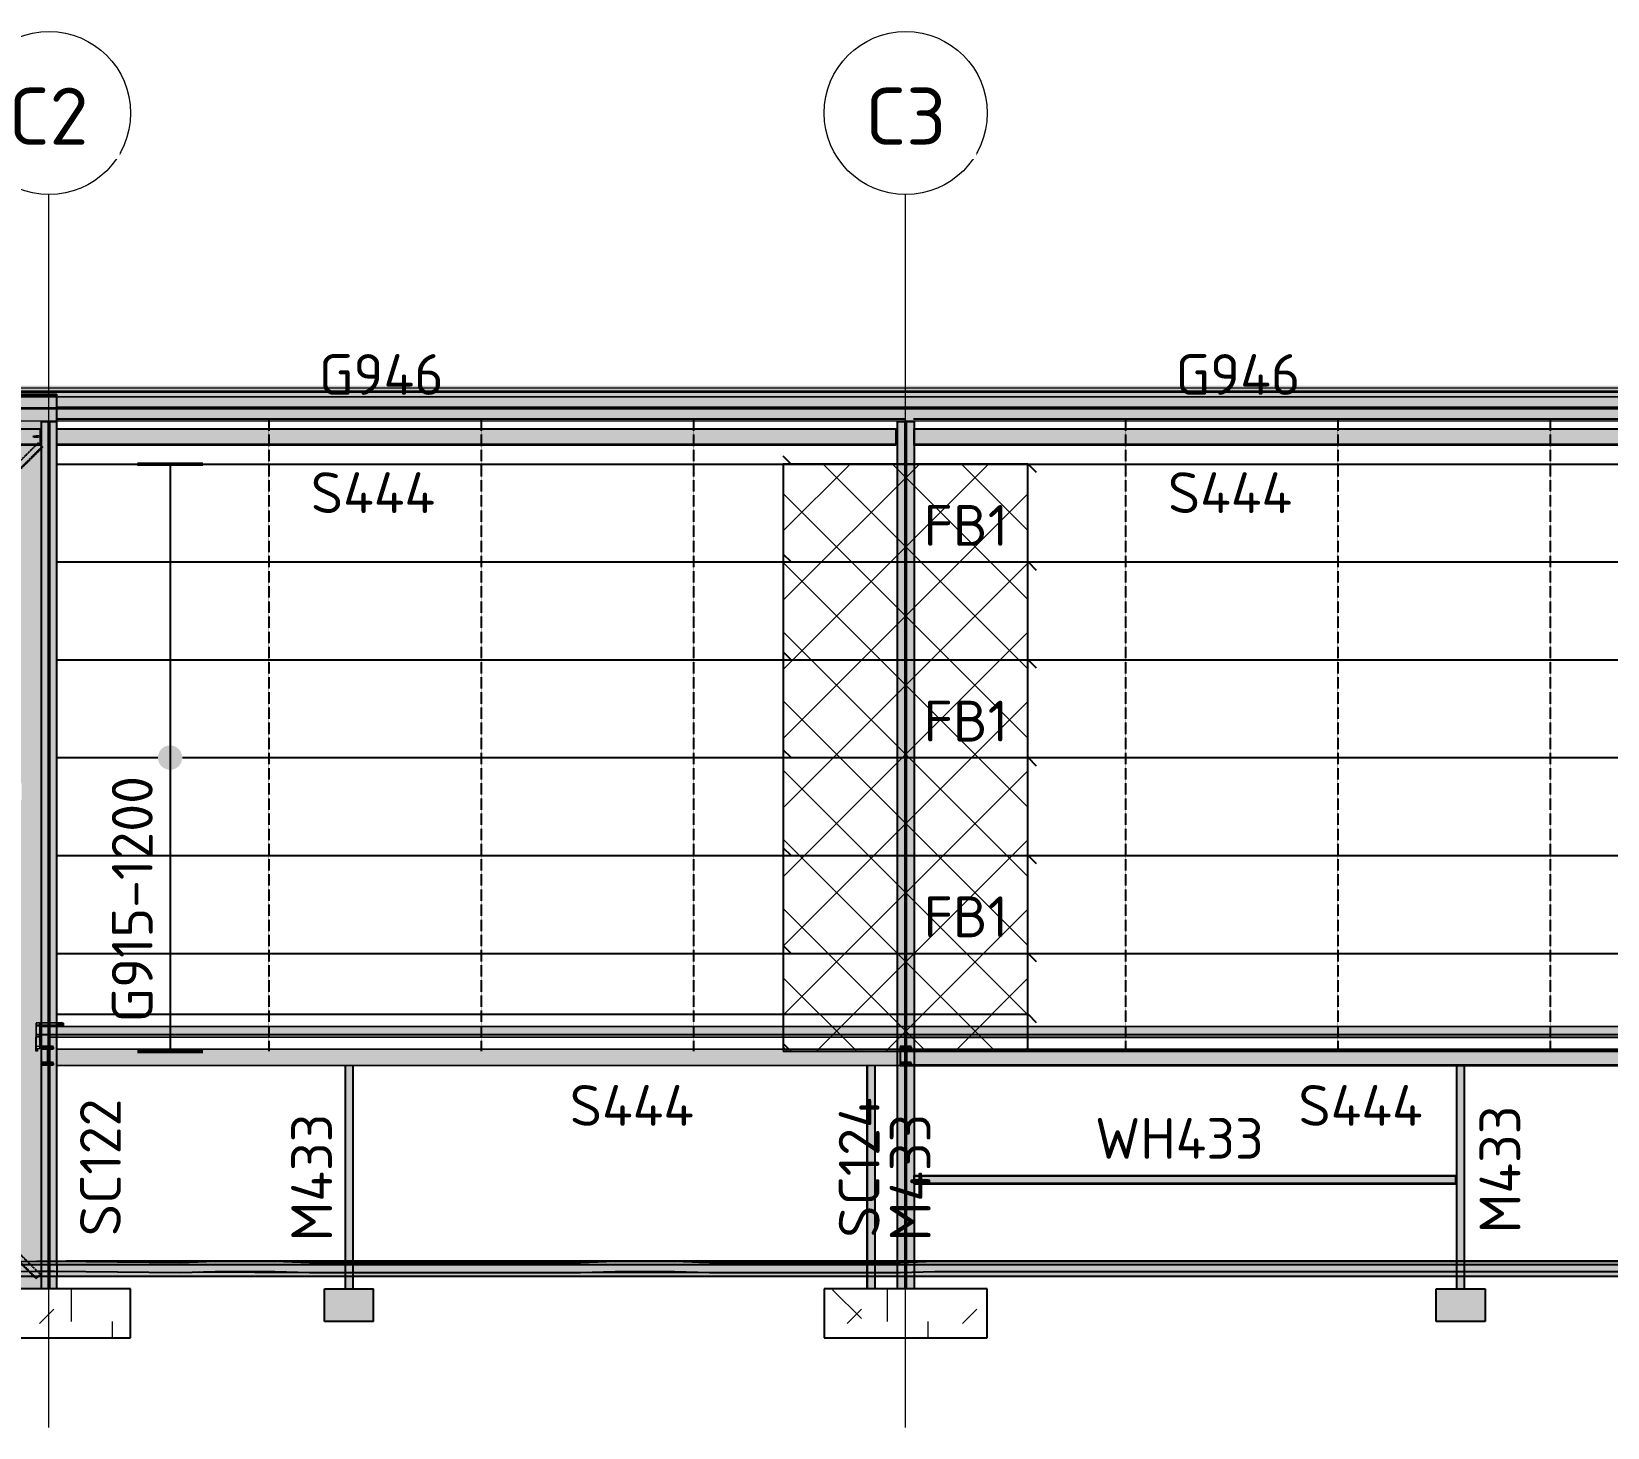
# Model space of a CAD drawing. Header units: millimetres. Extents: x 632 to 524205, y -3890 to 20851.
# Drawn here: x 286356 to 305673, y 3200 to 20320 of the extents above; entities that cross this region are included whole.
import ezdxf

# ---------------------------------------------------------------- set-up
doc = ezdxf.new("R2010")
doc.units = ezdxf.units.MM
for name, pattern in [('Dash', [7, 5, -2]), ('Hidden', [4, 3, -1]), ('Hidden Double', [7, 5, -2]), ('Hidden Half', [3, 2, -1])]:
    doc.linetypes.add(name, pattern=pattern)
for name, color, linetype, lineweight in [('A-010-M_LINE', 90, 'Continuous', 13), ('A-200-H_WALL', 111, 'Continuous', 13), ('A-200-M_WALL_EXT', 113, 'Continuous', 13), ('A-200-MH_WALL', 110, 'Hidden', 13), ('A-230-H-FLOOR', 190, 'Continuous', 13), ('A-230-M_FLOOR', 192, 'Continuous', 13), ('A-230-MH_FLOOR', 190, 'Hidden Double', 13), ('A-270-M_ROOF', 132, 'Continuous', 13), ('S-160-M_FOUND', 171, 'Continuous', 13), ('S-280-A_COLUMN', 171, 'Continuous', 18), ('S-280-A_STRUCT_FRAME', 2, 'Continuous', 18), ('S-280-M_COLUMN', 52, 'Continuous', 13), ('S-280-M_STRUCT_FRAME', 12, 'Continuous', 13), ('S-280-MH_COLUMN', 52, 'Hidden Half', 13), ('Z-000-T_TEXT', 131, 'Continuous', 25), ('Z-030-M_GRID', 191, 'Continuous', 13), ('Z-033_T_GRIDREF', 31, 'Continuous', 13), ('Z-060-M_DETAIL', 92, 'Continuous', 25), ('Z-230-A_LEVEL', 51, 'Continuous', 13)]:
    doc.layers.add(name, color=color, linetype=linetype, lineweight=lineweight)
doc.styles.add('ISOCPEUR_1', font='isocpeur.ttf', dxfattribs={"height": 700})
doc.styles.add('ISOCPEUR_2', font='isocpeur.ttf', dxfattribs={"height": 500})
pattern_1 = [(45, (326347.2, 0), (-1414.214, 0), [750, -3000]), (45, (327347.2, 1000), (-1414.214, 0), [750, -3000]), (45, (328347.2, -300), (-1414.214, 0), [250, -2000]), (90, (328347.16, 500), (-500, 500), [500, -2000]), (315, (328347.2, 1000), (0, 2828.43), [500, -3000]), (0, (327347.2, 1000), (2000, 2000), [300, -1000]), (0, (324847.2, 2000), (2000, 2000), [300, -2000])]

# ---------------------------------------------------------------- blocks, each defined once
blk = doc.blocks.new('Roof Gutters4 - Roof Gutters-3348027-S6_501-SECTION 3C')
at = {"layer": 'A-270-M_ROOF', "lineweight": 5, "transparency": 33554432}
h = blk.add_hatch(color=253, dxfattribs=at)
h.paths.add_polyline_path([(-1580984, 7838), (-1580963, 7838), (-1580965, 8160), (-1581274, 8163), (-1581301, 8155), (-1581290, 8155), (-1581273, 8160), (-1580968, 8157), (-1580966, 7840), (-1580984, 7840)])
h.paths.add_polyline_path([(-1654891, 8158), (-1654918, 8166), (-1654973, 8165), (-1654973, 8163), (-1654919, 8163), (-1654901, 8158)])
for points in [[(-1654973, 8136), (-1654919, 8137), (-1654919, 8163), (-1654973, 8163)], [(-1654901, 8132), (-1654901, 8158), (-1654919, 8163), (-1654919, 8137)], [(-1654891, 8132), (-1654891, 8158), (-1654901, 8158), (-1654901, 8132)]]:
    blk.add_hatch(color=253, dxfattribs=at).paths.add_polyline_path(points)
at = {"layer": 'A-270-M_ROOF', "color": 253, "lineweight": 5}
for p, q in [((-1655227, 8163), (-1655229, 7841)), ((-1655229, 7841), (-1655227, 8137)), ((-1654918, 8166), (-1655227, 8163)), ((-1655227, 8163), (-1655227, 8137)), ((-1655227, 8137), (-1655224, 8137)), ((-1655226, 7844), (-1655224, 8160)), ((-1655224, 8134), (-1655226, 7844)), ((-1655224, 8160), (-1654919, 8163)), ((-1655224, 8160), (-1655224, 8134)), ((-1655224, 8137), (-1655182, 8137)), ((-1655182, 8134), (-1655224, 8134)), ((-1655182, 8137), (-1654919, 8140)), ((-1654919, 8137), (-1655182, 8134)), ((-1654919, 8163), (-1654901, 8158)), ((-1654919, 8163), (-1654919, 8137)), ((-1654901, 8132), (-1654919, 8137)), ((-1654891, 8158), (-1654918, 8166)), ((-1654918, 8166), (-1654918, 8140)), ((-1654918, 8140), (-1654891, 8132)), ((-1654901, 8158), (-1654891, 8158)), ((-1654901, 8158), (-1654901, 8132)), ((-1654891, 8132), (-1654901, 8132)), ((-1654891, 8158), (-1654891, 8132)), ((-1655229, 7841), (-1655208, 7841)), ((-1655229, 7815), (-1655229, 7841)), ((-1655229, 7841), (-1655229, 7815)), ((-1655208, 7815), (-1655229, 7815)), ((-1655208, 7843), (-1655226, 7844)), ((-1655226, 7844), (-1655226, 7819)), ((-1655226, 7844), (-1655226, 7819)), ((-1655226, 7818), (-1655208, 7818)), ((-1655208, 7841), (-1655208, 7843)), ((-1655208, 7818), (-1655208, 7843)), ((-1655208, 7841), (-1655208, 7815)), ((-1655208, 7818), (-1655208, 7815))]:
    blk.add_line(p, q, dxfattribs=at)
blk = doc.blocks.new('25021-APA-ZZ-ZZ-M3-AR-000001_V3_rvt-3-S6_501-SECTION 3C')
at = {"layer": 'A-270-M_ROOF', "lineweight": 5, "transparency": 33554432}
for color, points in [(9, [(-1579223, 15952), (-1574249, 15952), (-1574249, 15983), (-1665568, 15977), (-1665568, 15952), (-1585080, 15952)]), (9, [(-1579223, 15911), (-1574249, 15911), (-1574249, 15952), (-1665568, 15952), (-1665568, 15911), (-1585080, 15911)]), (10, [(-1579223, 15911), (-1574253, 15911), (-1574253, 15942), (-1665568, 15937), (-1665568, 15911), (-1585080, 15911)]), (254, [(-1608506, 15540), (-1574253, 15540), (-1574253, 15911), (-1665568, 15911), (-1665568, 15871), (-1654973, 15871), (-1654973, 15540), (-1620219, 15540)]), (253, [(-1579223, 15697), (-1574253, 15697), (-1574253, 15892), (-1665568, 15892), (-1665568, 15871), (-1654973, 15871), (-1654973, 15697), (-1585080, 15697)]), (253, [(-1596793, 15701), (-1574253, 15701), (-1574253, 15842), (-1654973, 15842), (-1654973, 15701), (-1608506, 15701)]), (253, [(-1596793, 15692), (-1574253, 15692), (-1574253, 15837), (-1654973, 15837), (-1654973, 15692), (-1608506, 15692)]), (253, [(-1596793, 15687), (-1574253, 15687), (-1574253, 15701), (-1654973, 15701), (-1654973, 15687), (-1608506, 15687)])]:
    blk.add_hatch(color=color, dxfattribs=at).paths.add_polyline_path(points)
h = blk.add_hatch(color=253, dxfattribs=at)
h.paths.add_polyline_path([(-1612964, 8018), (-1602673, 8018), (-1602673, 8118), (-1612964, 8118)])
h.paths.add_polyline_path([(-1652430, 8018), (-1644673, 8018), (-1644673, 8118), (-1654973, 8118), (-1654973, 8018)])
h.paths.add_polyline_path([(-1580987, 8018), (-1580987, 8118), (-1581473, 8118), (-1581473, 8018)])
h.paths.add_polyline_path([(-1602464, 8018), (-1601109, 8018), (-1600617, 8118), (-1602464, 8118)])
h.paths.add_polyline_path([(-1644464, 8018), (-1634173, 8018), (-1634173, 8118), (-1644464, 8118)])
h.paths.add_polyline_path([(-1600411, 8018), (-1600411, 8068), (-1600657, 8018)])
h.paths.add_polyline_path([(-1633964, 8018), (-1623673, 8018), (-1623673, 8118), (-1633964, 8118)])
h.paths.add_polyline_path([(-1623464, 8018), (-1613173, 8018), (-1613173, 8118), (-1623464, 8118)])
at = {"layer": 'A-270-M_ROOF', "color": 253, "lineweight": 5}
for p, q in [((-1665568, 15952), (-1608506, 15952)), ((-1665568, 15911), (-1608506, 15911)), ((-1608506, 15911), (-1665568, 15911)), ((-1574577, 15892), (-1665568, 15892)), ((-1574577, 15892), (-1665568, 15892)), ((-1574577, 15842), (-1665568, 15842)), ((-1574577, 15842), (-1665568, 15842)), ((-1574577, 15837), (-1665568, 15837)), ((-1574577, 15837), (-1665568, 15837)), ((-1574577, 15704), (-1665568, 15704)), ((-1665568, 15701), (-1574577, 15701)), ((-1574577, 15697), (-1665568, 15697)), ((-1574577, 15697), (-1665568, 15697)), ((-1574577, 15692), (-1665568, 15692)), ((-1574577, 15692), (-1665568, 15692)), ((-1574577, 15691), (-1665568, 15691)), ((-1574577, 15687), (-1665568, 15687)), ((-1574583, 15540), (-1665568, 15540)), ((-1655182, 8160), (-1655224, 8160)), ((-1655224, 8160), (-1655224, 7875)), ((-1655224, 8134), (-1655224, 8160)), ((-1655182, 8134), (-1655224, 8134)), ((-1655224, 8134), (-1655224, 7849)), ((-1655224, 8125), (-1655182, 8125)), ((-1655182, 7875), (-1655182, 8160)), ((-1655182, 8160), (-1655182, 8134)), ((-1655182, 8134), (-1655182, 7849)), ((-1580987, 8118), (-1655181, 8118)), ((-1655181, 8118), (-1580987, 8118)), ((-1655181, 8018), (-1655181, 8118)), ((-1655181, 8118), (-1655181, 8018)), ((-1655224, 8025), (-1655182, 8025)), ((-1580987, 8018), (-1655182, 8018)), ((-1655182, 8018), (-1655182, 8016)), ((-1655182, 8018), (-1655181, 8018)), ((-1655182, 8016), (-1580987, 8016)), ((-1655181, 8016), (-1655182, 8016)), ((-1655181, 8018), (-1580987, 8018)), ((-1655181, 8016), (-1580987, 8016)), ((-1655224, 7875), (-1655182, 7875)), ((-1655224, 7875), (-1655224, 7849)), ((-1655224, 7849), (-1655182, 7849)), ((-1655182, 7849), (-1655182, 7875))]:
    blk.add_line(p, q, dxfattribs=at)
blk.add_blockref('Roof Gutters4 - Roof Gutters-3348027-S6_501-SECTION 3C', (0, 0), dxfattribs=at)
blk = doc.blocks.new('NRP_Framing-Steel-SHS - S444 - 200x200x6_0SHS-3935530-S6_501-SECTION 3C')
at = {"layer": 'S-280-M_STRUCT_FRAME', "linetype": 'Dash', "lineweight": 25}
for p, q in [((-1602686, 15442), (-1612963, 15442)), ((-1602686, 15254), (-1612963, 15254))]:
    blk.add_line(p, q, dxfattribs=at)
blk = doc.blocks.new('NRP_Framing-Steel-SHS - S444 - 200x200x6_0SHS-3935580-S6_501-SECTION 3C')
at = {"layer": 'S-280-M_STRUCT_FRAME', "linetype": 'Dash', "lineweight": 25}
for p, q in [((-1644686, 15442), (-1654973, 15442)), ((-1644686, 15254), (-1654973, 15254))]:
    blk.add_line(p, q, dxfattribs=at)
blk = doc.blocks.new('NRP_Framing-Steel-UB - R108 - 200UB25_4-4138963-S6_501-SECTION 3C')
at = {"layer": 'S-280-M_STRUCT_FRAME', "linetype": 'Dash', "lineweight": 25}
for points in [[(-1655151, 7668), (-1655018, 7668), (-1655018, 7676), (-1655082, 7676), (-1655082, 7864), (-1655018, 7864), (-1655018, 7872), (-1655151, 7872), (-1655151, 7864), (-1655087, 7864), (-1655087, 7676), (-1655151, 7676)], [(-1655151, 7840), (-1655087, 7840), (-1655087, 7864), (-1655151, 7864)], [(-1655018, 7840), (-1655018, 7864), (-1655082, 7864), (-1655082, 7840)], [(-1655151, 7644), (-1655018, 7644), (-1655018, 7668), (-1655151, 7668)]]:
    blk.add_hatch(color=256, dxfattribs=at).paths.add_polyline_path(points)
at = {"layer": 'S-280-M_STRUCT_FRAME', "lineweight": 25}
for p, q in [((-1655018, 7872), (-1655151, 7872)), ((-1655151, 7872), (-1655151, 7864)), ((-1655151, 7864), (-1655087, 7864)), ((-1655151, 7864), (-1655151, 7840)), ((-1655087, 7840), (-1655151, 7840)), ((-1655087, 7864), (-1655087, 7676)), ((-1655082, 7676), (-1655082, 7864)), ((-1655082, 7864), (-1655018, 7864)), ((-1655018, 7840), (-1655082, 7840)), ((-1655018, 7864), (-1655018, 7872)), ((-1655018, 7864), (-1655018, 7840)), ((-1655087, 7676), (-1655151, 7676)), ((-1655151, 7676), (-1655151, 7668)), ((-1655151, 7668), (-1655018, 7668)), ((-1655151, 7668), (-1655151, 7644)), ((-1655018, 7644), (-1655151, 7644)), ((-1655018, 7676), (-1655082, 7676)), ((-1655018, 7668), (-1655018, 7676)), ((-1655018, 7668), (-1655018, 7644))]:
    blk.add_line(p, q, dxfattribs=at)
blk = doc.blocks.new('NRP_Framing-Steel-Purlin C - P946 - EC250-24-4138969-S6_501-SECTION 3C')
at = {"layer": 'S-280-M_STRUCT_FRAME', "color": 1, "lineweight": 25}
blk.add_line((-1655071, 7990), (-1644581, 7989), dxfattribs=at)
blk.add_line((-1655071, 7990), (-1644581, 7989), dxfattribs=at)
blk = doc.blocks.new('NRP_Framing-Steel-Purlin C - P946 - EC250-24-4138995-S6_501-SECTION 3C')
at = {"layer": 'S-280-M_STRUCT_FRAME', "color": 1, "lineweight": 25}
blk.add_line((-1644555, 7989), (-1634081, 7988), dxfattribs=at)
blk.add_line((-1644555, 7989), (-1634081, 7988), dxfattribs=at)
blk = doc.blocks.new('NRP_Framing-Steel-Purlin C - P946 - EC250-24-4133309-S6_501-SECTION 3C')
at = {"layer": 'S-280-M_STRUCT_FRAME', "color": 1, "lineweight": 25}
blk.add_line((-1574352, 15706), (-1654960, 15711), dxfattribs=at)
blk.add_line((-1574352, 15706), (-1654960, 15711), dxfattribs=at)
blk = doc.blocks.new('NRP_Framing-Steel-SHS - WH433 - 100x100x5_0SHS-4136178-S6_501-SECTION 3C')
at = {"layer": 'S-280-M_STRUCT_FRAME', "linetype": 'Dash', "lineweight": 25}
for points in [[(-1643645, 6190), (-1637830, 6190), (-1637830, 6290), (-1644464, 6290), (-1644464, 6190)], [(-1644464, 6195), (-1644464, 6195), (-1644464, 6285), (-1644464, 6285)]]:
    blk.add_hatch(color=256, dxfattribs=at).paths.add_polyline_path(points)
at = {"layer": 'S-280-M_STRUCT_FRAME', "lineweight": 25}
for p, q in [((-1644464, 6190), (-1644464, 6290)), ((-1644464, 6290), (-1637830, 6290)), ((-1644464, 6190), (-1637830, 6190)), ((-1637830, 6290), (-1637830, 6190))]:
    blk.add_line(p, q, dxfattribs=at)
at = {"layer": 'S-280-M_STRUCT_FRAME', "linetype": 'Dash', "lineweight": 25}
for p, q in [((-1644464, 6285), (-1637830, 6285)), ((-1644464, 6195), (-1637830, 6195))]:
    blk.add_line(p, q, dxfattribs=at)
blk = doc.blocks.new('NRP_Foundation-Pad Footing Fibre _v2_ - PF6 -600 x 600 x 400d-3914141-S6_501-SECTION 3C')
at = {"layer": 'S-160-M_FOUND', "linetype": 'Hidden Half', "lineweight": 25}
blk.add_hatch(color=256, dxfattribs=at).paths.add_polyline_path([(-1651692, 4900), (-1651692, 4500), (-1651092, 4500), (-1651092, 4900)])
at = {"layer": 'S-160-M_FOUND', "lineweight": 25}
for p, q in [((-1651692, 4900), (-1651092, 4900)), ((-1651692, 4500), (-1651692, 4900)), ((-1651092, 4500), (-1651092, 4900)), ((-1651092, 4500), (-1651692, 4500))]:
    blk.add_line(p, q, dxfattribs=at)
blk = doc.blocks.new('NRP_Foundation-Pad Footing Fibre _v2_ - PF6 -600 x 600 x 400d-V49-S6_501-SECTION 3C')
at = {"layer": 'S-160-M_FOUND', "linetype": 'Hidden Half', "lineweight": 25}
blk.add_hatch(color=256, dxfattribs=at).paths.add_polyline_path([(-1637467, 4500), (-1637467, 4900), (-1638067, 4900), (-1638067, 4500), (-1637789, 4500)])
at = {"layer": 'S-160-M_FOUND', "lineweight": 25}
for p, q in [((-1638067, 4900), (-1637467, 4900)), ((-1638067, 4500), (-1638067, 4900)), ((-1637467, 4900), (-1637467, 4500)), ((-1637467, 4500), (-1638067, 4500))]:
    blk.add_line(p, q, dxfattribs=at)
blk = doc.blocks.new('NRP_Framing-Steel-Purlin Z - G915 - EZ250-19-4090920-S6_501-SECTION 3C')
at = {"layer": 'S-280-M_STRUCT_FRAME', "color": 92, "lineweight": 25}
for p, q in [((-1654973, 8268), (-1643068, 8268)), ((-1643068, 8268), (-1642968, 8168))]:
    blk.add_line(p, q, dxfattribs=at)
blk = doc.blocks.new('NRP_Framing-Steel-Purlin C - G946 - EC250-24-4090496-S6_501-SECTION 3C')
at = {"layer": 'S-280-M_STRUCT_FRAME', "color": 1, "lineweight": 25}
blk.add_line((-1654973, 15572), (-1644568, 15572), dxfattribs=at)
blk.add_line((-1654973, 15572), (-1644568, 15572), dxfattribs=at)
blk = doc.blocks.new('NRP_Framing-Steel-Purlin Z - G915 - EZ250-19-V50-S6_501-SECTION 3C')
at = {"layer": 'S-280-M_STRUCT_FRAME', "color": 92, "lineweight": 25}
for p, q in [((-1654973, 11415), (-1653734, 11415)), ((-1653434, 11415), (-1643068, 11415)), ((-1643068, 11415), (-1642968, 11315))]:
    blk.add_line(p, q, dxfattribs=at)
blk = doc.blocks.new('NRP_Framing-Steel-Purlin Z - G914 - EZ250-15-V51-S6_501-SECTION 3C')
at = {"layer": 'S-280-M_STRUCT_FRAME', "color": 150, "lineweight": 25}
for p, q in [((-1646073, 9115), (-1645973, 9015)), ((-1645973, 9015), (-1633068, 9015)), ((-1633068, 9015), (-1632968, 8915))]:
    blk.add_line(p, q, dxfattribs=at)
blk = doc.blocks.new('NRP_Framing-Steel-Purlin C - P946 - EC250-24-4139011-S6_501-SECTION 3C')
at = {"layer": 'S-280-M_STRUCT_FRAME', "color": 1, "lineweight": 25}
blk.add_line((-1655205, 8007), (-1655205, 7982), dxfattribs=at)
blk.add_line((-1655205, 8007), (-1655205, 7982), dxfattribs=at)
blk = doc.blocks.new('NRP_Column-Steel-UB - SC122 - 460UB74_6-V57-S6_501-SECTION 3C')
at = {"layer": 'S-280-MH_COLUMN', "lineweight": 25}
for p, q in [((-1655073, 4900), (-1655073, 15532)), ((-1655064, 15532), (-1655064, 4900))]:
    blk.add_line(p, q, dxfattribs=at)
blk = doc.blocks.new('NRP_Column-Steel-UB - SC124 - 530UB82_0-4109968-S6_501-SECTION 3C')
at = {"layer": 'S-280-M_COLUMN', "linetype": 'Hidden Half', "lineweight": 25}
for p, q in [((-1644573, 7872), (-1644573, 15532)), ((-1644563, 15532), (-1644563, 7872)), ((-1644573, 7676), (-1644573, 7830)), ((-1644563, 7830), (-1644563, 7676)), ((-1644573, 5240), (-1644573, 7635)), ((-1644563, 7635), (-1644563, 5240)), ((-1644573, 4900), (-1644573, 5050)), ((-1644563, 5050), (-1644563, 4900))]:
    blk.add_line(p, q, dxfattribs=at)
at = {"layer": 'S-280-MH_COLUMN', "lineweight": 25}
for p, q in [((-1644573, 7830), (-1644573, 7871)), ((-1644563, 7871), (-1644563, 7830)), ((-1644573, 7635), (-1644573, 7676)), ((-1644563, 7676), (-1644563, 7635)), ((-1644573, 5050), (-1644573, 5240)), ((-1644563, 5240), (-1644563, 5050))]:
    blk.add_line(p, q, dxfattribs=at)
blk = doc.blocks.new('NRP_Framing-Steel-SHS - S444 - 200x200x6_0SHS-3936197-S6_501-SECTION 3C')
at = {"layer": 'S-280-M_STRUCT_FRAME', "linetype": 'Dash', "lineweight": 25}
for p, q in [((-1655176, 15442), (-1665568, 15442)), ((-1655176, 15254), (-1665568, 15254))]:
    blk.add_line(p, q, dxfattribs=at)
blk = doc.blocks.new('NRP_Framing-Steel-EA - RB725 - 75x75x8EA-3936348-S6_501-SECTION 3C')
at = {"layer": 'S-280-M_STRUCT_FRAME', "linetype": 'Dash', "lineweight": 25}
for p, q in [((-1655266, 15360), (-1655224, 15357)), ((-1655265, 15352), (-1655224, 15349)), ((-1655188, 15360), (-1655224, 15357)), ((-1655224, 15357), (-1655224, 15349)), ((-1655224, 15349), (-1655189, 15352))]:
    blk.add_line(p, q, dxfattribs=at)
blk = doc.blocks.new('NRP_Framing-Steel-EA - WB725 - 75x75x8EA-3952099-S6_501-SECTION 3C')
at = {"layer": 'S-280-M_STRUCT_FRAME', "linetype": 'Dash', "lineweight": 25}
for p, q in [((-1665583, 15229), (-1665530, 15282)), ((-1665530, 15282), (-1655173, 5078)), ((-1655225, 5025), (-1665583, 15229)), ((-1655220, 5030), (-1665578, 15235)), ((-1655173, 5078), (-1655225, 5025))]:
    blk.add_line(p, q, dxfattribs=at)
blk = doc.blocks.new('NRP_Framing-Steel-EA - WB725 - 75x75x8EA-3952101-S6_501-SECTION 3C')
at = {"layer": 'S-280-M_STRUCT_FRAME', "linetype": 'Dash', "lineweight": 25}
for p, q in [((-1655201, 15274), (-1665534, 5009)), ((-1655201, 15274), (-1655154, 15227)), ((-1665487, 4962), (-1655154, 15227)), ((-1655154, 15227), (-1665487, 4962)), ((-1655148, 15221), (-1665481, 4956)), ((-1655154, 15227), (-1655148, 15221)), ((-1665487, 4962), (-1665534, 5009)), ((-1665481, 4956), (-1665487, 4962))]:
    blk.add_line(p, q, dxfattribs=at)
blk = doc.blocks.new('NRP_Column-Steel-SHS - M433 - 100x100x5_0SHS-4136138-S6_501-SECTION 3C')
at = {"layer": 'S-280-MH_COLUMN', "lineweight": 25}
for p, q in [((-1637812, 5240), (-1637812, 7641)), ((-1637722, 7641), (-1637722, 5240)), ((-1637812, 5115), (-1637812, 5240)), ((-1637722, 5240), (-1637722, 5115)), ((-1637812, 4900), (-1637812, 5115)), ((-1637722, 5115), (-1637722, 4900))]:
    blk.add_line(p, q, dxfattribs=at)
blk = doc.blocks.new('NRP_Column-Steel-SHS - M433 - 100x100x5_0SHS-4234781-S6_501-SECTION 3C')
at = {"layer": 'S-280-MH_COLUMN', "lineweight": 25}
for p, q in [((-1645038, 5240), (-1645038, 7641)), ((-1644948, 7641), (-1644948, 5240)), ((-1645038, 5099), (-1645038, 5240)), ((-1644948, 5240), (-1644948, 5099)), ((-1645038, 4900), (-1645038, 5099)), ((-1644948, 5099), (-1644948, 4900))]:
    blk.add_line(p, q, dxfattribs=at)
blk = doc.blocks.new('NRP_Column-Steel-SHS - M433 - 100x100x5_0SHS-4136124-S6_501-SECTION 3C')
at = {"layer": 'S-280-MH_COLUMN', "lineweight": 25}
for p, q in [((-1651435, 5240), (-1651435, 7642)), ((-1651345, 7642), (-1651345, 5240)), ((-1651435, 5099), (-1651435, 5240)), ((-1651345, 5240), (-1651345, 5099)), ((-1651435, 4900), (-1651435, 5099)), ((-1651345, 5099), (-1651345, 4900))]:
    blk.add_line(p, q, dxfattribs=at)
blk = doc.blocks.new('NRP_Framing-Steel-Purlin Z - G914 - EZ250-15-4091270-S6_501-SECTION 3C')
at = {"layer": 'S-280-M_STRUCT_FRAME', "color": 150, "lineweight": 25}
for p, q in [((-1646073, 7915), (-1645999, 7841)), ((-1644637, 7815), (-1644571, 7815)), ((-1644565, 7815), (-1644555, 7815)), ((-1634081, 7815), (-1634071, 7815)), ((-1634065, 7815), (-1634055, 7815))]:
    blk.add_line(p, q, dxfattribs=at)
at = {"layer": 'S-280-M_STRUCT_FRAME', "color": 150, "linetype": 'Dash', "lineweight": 25}
for p, q in [((-1645999, 7841), (-1645973, 7815)), ((-1645973, 7815), (-1644637, 7815)), ((-1644571, 7815), (-1644565, 7815)), ((-1644555, 7815), (-1634081, 7815)), ((-1634071, 7815), (-1634065, 7815)), ((-1634055, 7815), (-1633068, 7815)), ((-1633068, 7815), (-1632968, 7715))]:
    blk.add_line(p, q, dxfattribs=at)
blk = doc.blocks.new('NRP_Framing-Steel-SHS - S444 - 200x200x6_0SHS-4135989-S6_501-SECTION 3C')
at = {"layer": 'S-280-M_STRUCT_FRAME', "linetype": 'Dash', "lineweight": 25}
for points in [[(-1634081, 7641), (-1634081, 7644), (-1634135, 7644), (-1634135, 7676), (-1634081, 7676), (-1634081, 7840), (-1644555, 7840), (-1644555, 7676), (-1644502, 7676), (-1644502, 7644), (-1644555, 7644), (-1644555, 7641), (-1637789, 7641)], [(-1644555, 7830), (-1644555, 7676), (-1644555, 7676)]]:
    blk.add_hatch(color=256, dxfattribs=at).paths.add_polyline_path(points)
at = {"layer": 'S-280-M_STRUCT_FRAME', "lineweight": 25}
for p, q in [((-1644555, 7676), (-1644555, 7841)), ((-1644502, 7841), (-1634135, 7841)), ((-1634081, 7841), (-1634081, 7676)), ((-1644555, 7641), (-1644555, 7644)), ((-1644555, 7641), (-1634081, 7641)), ((-1634081, 7644), (-1634081, 7641))]:
    blk.add_line(p, q, dxfattribs=at)
at = {"layer": 'S-280-M_STRUCT_FRAME', "linetype": 'Dash', "lineweight": 25}
for p, q in [((-1644555, 7841), (-1644502, 7841)), ((-1644555, 7835), (-1634081, 7835)), ((-1634135, 7841), (-1634081, 7841)), ((-1644555, 7645), (-1644555, 7676)), ((-1644555, 7647), (-1644502, 7647)), ((-1644502, 7647), (-1634135, 7647)), ((-1634135, 7647), (-1634081, 7647)), ((-1634081, 7676), (-1634081, 7645))]:
    blk.add_line(p, q, dxfattribs=at)
blk = doc.blocks.new('NRP_Framing-Steel-SHS - S444 - 200x200x6_0SHS-4135993-S6_501-SECTION 3C')
at = {"layer": 'S-280-M_STRUCT_FRAME', "linetype": 'Dash', "lineweight": 25}
blk.add_hatch(color=256, dxfattribs=at).paths.add_polyline_path([(-1644637, 7641), (-1644637, 7841), (-1654973, 7843), (-1654973, 7643), (-1649502, 7642)])
at = {"layer": 'S-280-M_STRUCT_FRAME', "lineweight": 25}
for p, q in [((-1654973, 7843), (-1654973, 7837)), ((-1654973, 7643), (-1654973, 7843)), ((-1654973, 7843), (-1654973, 7843)), ((-1654973, 7843), (-1644637, 7841)), ((-1654973, 7649), (-1654973, 7837)), ((-1654973, 7837), (-1654973, 7837)), ((-1644637, 7841), (-1644637, 7641)), ((-1654973, 7649), (-1654973, 7643)), ((-1654973, 7649), (-1654973, 7649)), ((-1654973, 7643), (-1654973, 7643)), ((-1654973, 7643), (-1644637, 7641))]:
    blk.add_line(p, q, dxfattribs=at)
at = {"layer": 'S-280-M_STRUCT_FRAME', "linetype": 'Dash', "lineweight": 25}
for p, q in [((-1654973, 7843), (-1654973, 7843)), ((-1654973, 7843), (-1654973, 7843)), ((-1654973, 7837), (-1654973, 7837)), ((-1654973, 7649), (-1654973, 7649)), ((-1654973, 7643), (-1654973, 7643)), ((-1654973, 7643), (-1654973, 7643))]:
    blk.add_line(p, q, dxfattribs=at)
blk = doc.blocks.new('NRP_Bridging Plan _v2_ - 3 Rows-4093461-S6_501-SECTION 3C')
at = {"layer": 'Z-060-M_DETAIL', "linetype": 'Hidden'}
for p, q in [((-1652372, 15572), (-1652372, 7815)), ((-1649771, 15572), (-1649771, 7815)), ((-1647169, 15572), (-1647169, 7815))]:
    blk.add_line(p, q, dxfattribs=at)
blk = doc.blocks.new('NRP_Extent _v2_ - 1-200-4094337-S6_501-SECTION 3C')
at = {"layer": 'Z-060-M_DETAIL'}
blk.add_hatch(color=256, dxfattribs=at).paths.add_polyline_path([(-1653584, 11265), (-1653546, 11271), (-1653509, 11285), (-1653478, 11309), (-1653455, 11340), (-1653440, 11377), (-1653434, 11415), (-1653440, 11454), (-1653455, 11490), (-1653478, 11521), (-1653509, 11545), (-1653546, 11560), (-1653584, 11565), (-1653623, 11560), (-1653659, 11545), (-1653691, 11521), (-1653714, 11490), (-1653729, 11454), (-1653734, 11415), (-1653729, 11377), (-1653714, 11340), (-1653691, 11309), (-1653659, 11285), (-1653623, 11271)])
at = {"layer": 'Z-060-M_DETAIL', "lineweight": 50}
for p, q in [((-1653984, 15014), (-1653184, 15014)), ((-1653984, 7811), (-1653184, 7811))]:
    blk.add_line(p, q, dxfattribs=at)
at = {"layer": 'Z-060-M_DETAIL'}
blk.add_line((-1653584, 15014), (-1653584, 7811), dxfattribs=at)
blk = doc.blocks.new('Grid - NRP_Grid-Head-320187-S6_501-SECTION 3C')
at = {"layer": 'Z-033_T_GRIDREF'}
blk.add_circle((-1644568, 19320), 1000, dxfattribs=at)
blk = doc.blocks.new('NRP_Fly Brace BN - FB1-4028766-S6_501-SECTION 3C')
at = {"layer": 'Z-000-T_TEXT'}
blk.add_line((-1644568, 9015), (-1643568, 9015), dxfattribs=at)
at = {"layer": 'Z-000-T_TEXT', "lineweight": 13, "insert": (-1644347, 9713), "char_height": 500, "width": 1218.57, "attachment_point": 1, "style": 'ISOCPEUR_2'}
blk.add_mtext('FB1', dxfattribs=at)

msp = doc.modelspace()

# ---------------------------------------------------------------- hatches: boundary and pattern name
at = {"layer": 'A-200-H_WALL', "lineweight": 5}
h = msp.add_hatch(color=256, dxfattribs=at)
h.paths.add_polyline_path([(282518, 4900), (286665, 4900), (286665, 5116), (286640, 5116), (286280, 5113), (282747, 5050), (280570, 5115), (280570, 5050), (280139, 5050), (280139, 4900), (282506, 4900)])
h.paths.add_polyline_path([(279209, 4900), (279209, 5050), (276070, 5050), (276070, 4900)])
h.paths.add_polyline_path([(282748, 5170), (286665, 5240), (286665, 15856), (276070, 15856), (276070, 10955), (285353, 11088), (285353, 11099), (285442, 11100), (285461, 11089), (286234, 11100), (286237, 10900), (285395, 10888), (285396, 10865), (285442, 10865), (285478, 10844), (285478, 10829), (285387, 10830), (285353, 10850), (285353, 10887), (276070, 10755), (276070, 5200), (279209, 5200), (279209, 7262), (280139, 7262), (280139, 5200), (280570, 5200), (280570, 5235), (282747, 5170)])
h.paths.add_polyline_path([(286488, 7644), (286488, 7676), (286551, 7676), (286551, 7840), (286488, 7840), (286488, 7872), (286621, 7872), (286621, 7840), (286557, 7840), (286557, 7676), (286621, 7676), (286621, 7644)])
at = {"layer": 'A-200-M_WALL_EXT', "lineweight": 5}
msp.add_hatch(color=256, dxfattribs=at).paths.add_polyline_path([(276070, 15856), (286665, 15856), (286665, 15871), (276070, 15871)])
at = {"layer": 'A-230-H-FLOOR'}
h = msp.add_hatch(dxfattribs=at)
h.set_pattern_fill('FP_17', color=256, style=0, pattern_type=2)
h.set_pattern_definition([(50, (326347.16, 0), (728.7365, -63.756), [76.2, -838.2]), (355, (326347.16, 0), (-140.972, 764.228), [60.96, -670.56]), (100.451, (326407.9, -5.3), (587.77, 700.467), [64.76, -712.36]), (46.184, (326347.2, 203.2), (1084.316, -168.171), [114.3, -1257.3]), (96.636, (326437.5, 189.2), (949.61, 989.71), [97.14, -1068.54]), (351.184, (326347.2, 203.2), (949.62, 989.7), [91.44, -1005.84]), (21, (326448.76, 152.4), (606.458, -409.0606), [76.2, -838.2]), (326, (326448.76, 152.4), (247.208, 736.753), [60.96, -670.56]), (71.451, (326499.3, 118.3), (853.668, 327.685), [64.76, -712.36]), (37.5, (326347.16, 0), (12.3547, 338.2201), [6.706, -655.726, 6.706, -674.014, -673.1]), (37.5, (326347.16, 0), (12.3547, 338.2201), [-1343.152, 6.706, -666.394]), (7.5, (326347.16, 0), (267.279, 400.722), [6.706, -381.406, 6.706, -640.486, -256.54]), (7.5, (326347.16, 0), (267.279, 400.722), [-1035.304, 6.706, -249.834]), (327.5, (326120.6, 0), (542.3633, -22.9153), [6.706, -247.294, 6.706, -785.774, -1051.56]), (327.5, (326120.6, 0), (542.3633, -22.9153), [-1046.48, 6.706, -1044.854]), (317.5, (326019, 0), (592.517, 101.707), [6.706, -323.494, 6.706, -519.582, -746.76]), (317.5, (326019, 0), (592.517, 101.707), [-856.488, 6.706, -740.054])])
h.paths.add_polyline_path([(368272, 5038), (368272, 5158), (366386, 5224), (360607, 5224), (359260, 5219), (358835, 5235), (358106, 5235), (357681, 5219), (356125, 5219), (355705, 5236), (354986, 5236), (354566, 5219), (352977, 5219), (352558, 5236), (351839, 5236), (351419, 5219), (349686, 5219), (349268, 5235), (297429, 5235), (297004, 5219), (294665, 5219), (294239, 5235), (293510, 5235), (293085, 5219), (289762, 5219), (289337, 5235), (288608, 5235), (288183, 5219), (286640, 5236), (286280, 5233), (282748, 5170), (280676, 5232), (280673, 5172), (280593, 5172), (280593, 5234), (280570, 5235), (280570, 5115), (282748, 5050), (286419, 5116), (286712, 5115), (288183, 5099), (288608, 5115), (289337, 5115), (289762, 5099), (293085, 5099), (293510, 5115), (294239, 5115), (294665, 5099), (297004, 5099), (297429, 5115), (349268, 5115), (349693, 5099), (351419, 5099), (351839, 5116), (352558, 5116), (352977, 5099), (354566, 5099), (354986, 5116), (355705, 5116), (356125, 5099), (357681, 5099), (358106, 5115), (358835, 5115), (359260, 5099), (360989, 5105), (366386, 5104)])
at = {"layer": 'A-230-H-FLOOR', "lineweight": 5}
for points in [[(286665, 5240), (286419, 5236), (286640, 5236)], [(288183, 5219), (286665, 5240), (286640, 5236), (286712, 5235)], [(288183, 5219), (288608, 5235), (286665, 5240), (286932, 5236)], [(293085, 5219), (293510, 5235), (288608, 5237), (289337, 5235), (289456, 5231), (292137, 5222)], [(292137, 5219), (293085, 5219), (289456, 5231), (289762, 5219)], [(349268, 5235), (354986, 5240), (292137, 5238), (297993, 5235), (347774, 5235)], [(297004, 5219), (297429, 5235), (294239, 5235), (294535, 5224), (297003, 5219)], [(297004, 5219), (294535, 5224), (294665, 5219), (295065, 5219)], [(289762, 5099), (289337, 5115), (288608, 5115), (288418, 5108), (289337, 5102)], [(294664, 5099), (294665, 5099), (294239, 5115), (293510, 5115), (293185, 5103), (294239, 5100)]]:
    msp.add_hatch(color=256, dxfattribs=at).paths.add_polyline_path(points)
at = {"layer": 'A-230-M_FLOOR', "lineweight": 5}
msp.add_hatch(color=256, dxfattribs=at).paths.add_polyline_path([(286665, 5050), (360070, 5050), (360070, 5102), (359253, 5099), (358969, 5110), (357681, 5099), (356125, 5099), (355987, 5104), (354566, 5099), (352977, 5099), (352887, 5103), (350702, 5099), (349693, 5099), (349268, 5115), (297429, 5115), (297004, 5099), (294239, 5100), (293185, 5103), (293085, 5099), (289762, 5099), (288418, 5108), (288183, 5099), (286665, 5115), (286665, 5099)])
at = {"layer": 'S-160-M_FOUND'}
h = msp.add_hatch(dxfattribs=at)
h.set_pattern_fill('FP_8', color=256, style=0, pattern_type=2)
h.set_pattern_definition(pattern_1)
h.paths.add_polyline_path([(286280, 4300), (287570, 4300), (287570, 4900), (285570, 4900), (285570, 4300)])
h = msp.add_hatch(dxfattribs=at)
h.set_pattern_fill('FP_8', color=256, style=0, pattern_type=2)
h.set_pattern_definition(pattern_1)
h.paths.add_polyline_path([(296070, 4300), (298070, 4300), (298070, 4900), (296070, 4900)])
at = {"layer": 'S-280-M_COLUMN', "lineweight": 5}
h = msp.add_hatch(color=256, dxfattribs=at)
h.paths.add_polyline_path([(297175, 4900), (297175, 5050), (296966, 5050), (296966, 4900)])
h.paths.add_polyline_path([(297175, 5240), (297175, 7641), (297137, 7641), (297137, 7635), (297004, 7635), (297004, 7676), (297068, 7676), (297068, 7830), (297004, 7830), (297004, 7872), (297137, 7872), (297137, 7841), (297175, 7841), (297175, 15532), (296966, 15532), (296966, 7841), (297002, 7841), (297002, 7641), (296966, 7641), (296966, 5240), (297004, 5240)])
h.paths.add_polyline_path([(297073, 7676), (297084, 7676), (297084, 7830), (297073, 7830)])
h = msp.add_hatch(color=256, dxfattribs=at)
h.paths.add_polyline_path([(290211, 4900), (290211, 5050), (290199, 5050), (290200, 4900), (290205, 4900)])
h.paths.add_polyline_path([(290211, 5240), (290211, 7642), (290199, 7641), (290200, 5240), (290211, 5240)])
h = msp.add_hatch(color=256, dxfattribs=at)
h.paths.add_polyline_path([(290211, 4900), (290286, 4900), (290286, 5099), (290211, 5099)])
h.paths.add_polyline_path([(290211, 5240), (290286, 5240), (290286, 7642), (290211, 7641), (290211, 6899)])
h = msp.add_hatch(color=256, dxfattribs=at)
h.paths.add_polyline_path([(290297, 4900), (290299, 4900), (290297, 5050), (290286, 5050), (290286, 4900), (290293, 4900)])
h.paths.add_polyline_path([(290286, 5240), (290299, 5240), (290297, 7642), (290286, 7641), (290286, 5382)])
h = msp.add_hatch(color=256, dxfattribs=at)
h.paths.add_polyline_path([(296597, 4900), (296608, 4900), (296608, 5050), (296595, 5050), (296595, 4900)])
h.paths.add_polyline_path([(296595, 5240), (296608, 5240), (296608, 7641), (296595, 7641), (296595, 6899)])
h = msp.add_hatch(color=256, dxfattribs=at)
h.paths.add_polyline_path([(296683, 4900), (296683, 5099), (296608, 5099), (296608, 4900)])
h.paths.add_polyline_path([(296608, 5240), (296683, 5240), (296683, 7641), (296608, 7641), (296608, 6899)])
h = msp.add_hatch(color=256, dxfattribs=at)
h.paths.add_polyline_path([(296694, 4900), (296695, 4900), (296694, 5050), (296683, 5050), (296683, 4900), (296689, 4900)])
h.paths.add_polyline_path([(296688, 5240), (296695, 5240), (296694, 7641), (296683, 7641), (296683, 5240)])
h = msp.add_hatch(color=256, dxfattribs=at)
h.paths.add_polyline_path([(303828, 4900), (303835, 4900), (303834, 5050), (303822, 5050), (303824, 4900)])
h.paths.add_polyline_path([(303835, 5240), (303835, 7641), (303822, 7641), (303824, 5240), (303834, 5240)])
h = msp.add_hatch(color=256, dxfattribs=at)
h.paths.add_polyline_path([(303910, 4900), (303910, 5115), (303835, 5115), (303835, 4900), (303850, 4900)])
h.paths.add_polyline_path([(303910, 5240), (303910, 7641), (303835, 7641), (303835, 5240), (303850, 5240)])
h = msp.add_hatch(color=256, dxfattribs=at)
h.paths.add_polyline_path([(303910, 4900), (303922, 4900), (303920, 5050), (303910, 5050)])
h.paths.add_polyline_path([(303910, 5240), (303922, 5240), (303920, 7641), (303910, 7641)])
at = {"layer": 'S-280-M_STRUCT_FRAME', "lineweight": 5}
for points in [[(286665, 15248), (296952, 15248), (296952, 15448), (286665, 15448)], [(286665, 15254), (286665, 15254), (286665, 15442), (286665, 15442)], [(297175, 15248), (307452, 15248), (307452, 15448), (297175, 15448)], [(297175, 15254), (297175, 15254), (297175, 15442), (297175, 15442)], [(297137, 7668), (297137, 7676), (297073, 7676), (297073, 7864), (297137, 7864), (297137, 7872), (297004, 7872), (297004, 7864), (297068, 7864), (297068, 7676), (297004, 7676), (297004, 7668)], [(297004, 7830), (297068, 7830), (297068, 7864), (297004, 7864)], [(297084, 7830), (297084, 7840), (297137, 7840), (297137, 7864), (297073, 7864), (297073, 7830)], [(297137, 7635), (297137, 7641), (297084, 7641), (297084, 7644), (297137, 7644), (297137, 7668), (297004, 7668), (297004, 7635), (297084, 7635)]]:
    msp.add_hatch(color=256, dxfattribs=at).paths.add_polyline_path(points)
at = {"layer": 'Z-060-M_DETAIL', "lineweight": 18}
h = msp.add_hatch(dxfattribs=at)
h.set_pattern_fill('FP_18', color=8, style=0, pattern_type=2)
h.set_pattern_definition([(45, (326347.16, 0), (-424.264, 424.264), []), (135, (326347.16, 0), (-424.264, -424.264), [])])
h.paths.add_polyline_path([(298570, 7815), (298570, 15015), (295570, 15015), (295570, 7815), (297993, 7815)])

# ---------------------------------------------------------------- linework, layer by layer
at = {"layer": 'A-010-M_LINE', "lineweight": 25}
for p, q in [((298570, 15015), (295570, 15015)), ((295570, 15015), (295570, 7815)), ((298570, 7815), (298570, 15015)), ((295570, 7815), (298570, 7815))]:
    msp.add_line(p, q, dxfattribs=at)
at = {"layer": 'A-200-M_WALL_EXT', "lineweight": 25}
for p, q in [((276070, 15871), (286665, 15871)), ((286665, 15856), (276070, 15856)), ((286665, 5240), (286665, 15871)), ((286665, 4900), (286665, 5050))]:
    msp.add_line(p, q, dxfattribs=at)
at = {"layer": 'A-200-MH_WALL', "lineweight": 25}
msp.add_line((286665, 5200), (286665, 5240), dxfattribs=at)
at = {"layer": 'A-230-M_FLOOR', "lineweight": 25}
for p, q in [((286419, 5236), (282748, 5170)), ((286665, 5240), (286419, 5236)), ((286640, 5236), (286419, 5236)), ((286665, 5240), (286640, 5236)), ((288183, 5219), (286640, 5236)), ((286665, 5240), (294239, 5235)), ((286665, 5240), (293510, 5235)), ((286665, 5240), (297429, 5235)), ((288183, 5219), (286665, 5240)), ((286665, 5240), (288608, 5235)), ((286665, 5240), (289337, 5235)), ((350702, 5240), (286783, 5240)), ((288608, 5235), (288183, 5219)), ((289337, 5235), (288608, 5235)), ((289762, 5219), (289337, 5235)), ((293085, 5219), (289456, 5231)), ((293085, 5219), (289762, 5219)), ((293510, 5235), (293085, 5219)), ((294239, 5235), (293510, 5235)), ((294665, 5219), (294239, 5235)), ((297004, 5219), (294535, 5224)), ((297004, 5219), (294665, 5219)), ((297429, 5235), (297004, 5219)), ((349268, 5235), (297429, 5235)), ((282748, 5050), (286419, 5116)), ((286419, 5116), (286640, 5116)), ((286640, 5116), (288183, 5099)), ((286665, 5116), (286665, 5050)), ((350702, 5050), (286665, 5050)), ((288183, 5099), (288608, 5115)), ((288418, 5108), (289762, 5099)), ((288608, 5115), (289337, 5115)), ((289337, 5115), (289762, 5099)), ((289762, 5099), (293085, 5099)), ((293085, 5099), (293510, 5115)), ((293185, 5103), (294665, 5099)), ((293510, 5115), (294239, 5115)), ((294239, 5115), (294665, 5099)), ((294665, 5099), (297004, 5099)), ((297004, 5099), (297429, 5115)), ((297429, 5115), (349268, 5115))]:
    msp.add_line(p, q, dxfattribs=at)
at = {"layer": 'A-230-MH_FLOOR', "lineweight": 25}
for p, q in [((286665, 5050), (282751, 5050)), ((284430, 5200), (286665, 5200)), ((286665, 5200), (360070, 5200)), ((286665, 5200), (286665, 5116))]:
    msp.add_line(p, q, dxfattribs=at)
at = {"layer": 'S-160-M_FOUND', "lineweight": 25}
for p, q in [((287570, 4900), (285570, 4900)), ((287570, 4300), (287570, 4900)), ((298070, 4900), (296070, 4900)), ((296070, 4900), (296070, 4300)), ((298070, 4300), (298070, 4900)), ((285570, 4300), (287570, 4300)), ((296070, 4300), (298070, 4300))]:
    msp.add_line(p, q, dxfattribs=at)
at = {"layer": 'S-280-M_COLUMN', "lineweight": 25}
for p, q in [((296966, 15532), (296966, 7841)), ((297175, 15532), (296966, 15532)), ((297175, 15532), (297175, 7841)), ((290199, 7642), (290199, 5240)), ((290299, 5240), (290299, 7642)), ((296595, 7641), (296595, 5240)), ((296695, 5240), (296695, 7641)), ((296966, 7641), (296966, 5240)), ((297175, 7641), (297175, 5240)), ((303822, 7641), (303822, 5240)), ((303922, 5240), (303922, 7641)), ((290199, 5099), (290199, 4900)), ((290299, 4900), (290299, 5099)), ((296595, 5099), (296595, 4900)), ((296695, 4900), (296695, 5099)), ((296966, 5050), (296966, 4900)), ((297175, 5050), (297175, 4900)), ((303822, 5115), (303822, 4900)), ((303922, 4900), (303922, 5115))]:
    msp.add_line(p, q, dxfattribs=at)
at = {"layer": 'S-280-M_STRUCT_FRAME', "linetype": 'Dash', "lineweight": 25}
for p, q in [((276071, 15448), (286463, 15448)), ((286463, 15448), (286463, 15248)), ((286463, 15248), (276071, 15248)), ((297137, 7830), (297084, 7830)), ((297137, 7840), (297137, 7830)), ((297137, 7644), (297137, 7641))]:
    msp.add_line(p, q, dxfattribs=at)
at = {"layer": 'S-280-M_STRUCT_FRAME', "lineweight": 25}
for p, q in [((286665, 15448), (296952, 15448)), ((296952, 15448), (296952, 15248)), ((297175, 15248), (297175, 15448)), ((297175, 15448), (307452, 15448)), ((296952, 15248), (286665, 15248)), ((307452, 15248), (297175, 15248)), ((297137, 7872), (297004, 7872)), ((297004, 7872), (297004, 7864)), ((297004, 7864), (297068, 7864)), ((297004, 7864), (297004, 7830)), ((297068, 7830), (297004, 7830)), ((297068, 7864), (297068, 7676)), ((297073, 7676), (297073, 7864)), ((297073, 7864), (297137, 7864)), ((297084, 7830), (297073, 7830)), ((297137, 7864), (297137, 7872)), ((297137, 7864), (297137, 7840)), ((297068, 7676), (297004, 7676)), ((297004, 7676), (297004, 7668)), ((297004, 7668), (297137, 7668)), ((297004, 7668), (297004, 7635)), ((297137, 7635), (297004, 7635)), ((297137, 7676), (297073, 7676)), ((297137, 7668), (297137, 7676)), ((297137, 7668), (297137, 7644)), ((297137, 7641), (297137, 7635))]:
    msp.add_line(p, q, dxfattribs=at)
at = {"layer": 'S-280-MH_COLUMN', "lineweight": 25}
for p, q in [((286475, 15532), (286475, 4900)), ((286665, 15532), (286475, 15532)), ((296966, 7841), (296966, 7641)), ((297175, 7841), (297175, 7641)), ((290199, 5240), (290199, 5099)), ((290299, 5099), (290299, 5240)), ((296595, 5240), (296595, 5099)), ((296695, 5099), (296695, 5240)), ((296966, 5240), (296966, 5050)), ((297175, 5240), (297175, 5050)), ((303822, 5240), (303822, 5115)), ((303922, 5115), (303922, 5240))]:
    msp.add_line(p, q, dxfattribs=at)
at = {"layer": 'Z-030-M_GRID'}
for p, q in [((286570, 3200), (286570, 18320)), ((297070, 3200), (297070, 18320))]:
    msp.add_line(p, q, dxfattribs=at)
at = {"layer": 'Z-230-A_LEVEL'}
msp.add_line((269451, 5200), (370486, 5200), dxfattribs=at)

# ---------------------------------------------------------------- block references
at = {"color": 10, "lineweight": 5}
msp.add_blockref('25021-APA-ZZ-ZZ-M3-AR-000001_V3_rvt-3-S6_501-SECTION 3C', (1941639, 0), dxfattribs=at)
at = {"layer": 'S-160-M_FOUND', "lineweight": 25}
for name in ['NRP_Foundation-Pad Footing Fibre _v2_ - PF6 -600 x 600 x 400d-3914141-S6_501-SECTION 3C', 'NRP_Foundation-Pad Footing Fibre _v2_ - PF6 -600 x 600 x 400d-V49-S6_501-SECTION 3C']:
    msp.add_blockref(name, (1941639, 0), dxfattribs=at)
at = {"layer": 'S-280-M_STRUCT_FRAME', "color": 1, "lineweight": 25}
for name, p in [('NRP_Framing-Steel-Purlin C - P946 - EC250-24-4133309-S6_501-SECTION 3C', (1941639, 0)), ('NRP_Framing-Steel-Purlin C - G946 - EC250-24-4090496-S6_501-SECTION 3C', (1941639, 0)), ('NRP_Framing-Steel-Purlin C - G946 - EC250-24-4090496-S6_501-SECTION 3C', (1952139, 0)), ('NRP_Framing-Steel-Purlin C - P946 - EC250-24-4139011-S6_501-SECTION 3C', (1941639, 0)), ('NRP_Framing-Steel-Purlin C - P946 - EC250-24-4138969-S6_501-SECTION 3C', (1941639, 0)), ('NRP_Framing-Steel-Purlin C - P946 - EC250-24-4138995-S6_501-SECTION 3C', (1941639, 0))]:
    msp.add_blockref(name, p, dxfattribs=at)
at = {"layer": 'S-280-M_STRUCT_FRAME', "linetype": 'Dash', "lineweight": 25}
for name, p in [('NRP_Framing-Steel-EA - WB725 - 75x75x8EA-3952099-S6_501-SECTION 3C', (1941639, 0)), ('NRP_Framing-Steel-SHS - S444 - 200x200x6_0SHS-3936197-S6_501-SECTION 3C', (1941639, 0)), ('NRP_Framing-Steel-EA - WB725 - 75x75x8EA-3952101-S6_501-SECTION 3C', (1941639, 0)), ('NRP_Framing-Steel-EA - RB725 - 75x75x8EA-3936348-S6_501-SECTION 3C', (1941639, 0)), ('NRP_Framing-Steel-SHS - S444 - 200x200x6_0SHS-3935580-S6_501-SECTION 3C', (1941639, 0)), ('NRP_Framing-Steel-SHS - S444 - 200x200x6_0SHS-3935530-S6_501-SECTION 3C', (1910139, 0)), ('NRP_Framing-Steel-SHS - S444 - 200x200x6_0SHS-4135993-S6_501-SECTION 3C', (1941639, 0)), ('NRP_Framing-Steel-SHS - S444 - 200x200x6_0SHS-4135989-S6_501-SECTION 3C', (1941639, 0))]:
    msp.add_blockref(name, p, dxfattribs=at)
at = {"layer": 'S-280-M_STRUCT_FRAME', "color": 150, "lineweight": 25}
for p in [(1941639, 6000), (1941639, 4800), (1941639, 3600), (1941639, 2400), (1941639, 1200), (1941639, 0)]:
    msp.add_blockref('NRP_Framing-Steel-Purlin Z - G914 - EZ250-15-V51-S6_501-SECTION 3C', p, dxfattribs=at)
at = {"layer": 'S-280-M_STRUCT_FRAME', "color": 92, "lineweight": 25}
for name, p in [('NRP_Framing-Steel-Purlin Z - G915 - EZ250-19-4090920-S6_501-SECTION 3C', (1941639, 6747)), ('NRP_Framing-Steel-Purlin Z - G915 - EZ250-19-4090920-S6_501-SECTION 3C', (1941639, 5547)), ('NRP_Framing-Steel-Purlin Z - G915 - EZ250-19-4090920-S6_501-SECTION 3C', (1941639, 4347)), ('NRP_Framing-Steel-Purlin Z - G915 - EZ250-19-V50-S6_501-SECTION 3C', (1941639, 0)), ('NRP_Framing-Steel-Purlin Z - G915 - EZ250-19-4090920-S6_501-SECTION 3C', (1941639, 1947)), ('NRP_Framing-Steel-Purlin Z - G915 - EZ250-19-4090920-S6_501-SECTION 3C', (1941639, 747)), ('NRP_Framing-Steel-Purlin Z - G915 - EZ250-19-4090920-S6_501-SECTION 3C', (1941639, 0))]:
    msp.add_blockref(name, p, dxfattribs=at)
at = {"layer": 'S-280-M_STRUCT_FRAME', "lineweight": 25}
for name in ['NRP_Framing-Steel-UB - R108 - 200UB25_4-4138963-S6_501-SECTION 3C', 'NRP_Framing-Steel-SHS - WH433 - 100x100x5_0SHS-4136178-S6_501-SECTION 3C']:
    msp.add_blockref(name, (1941639, 0), dxfattribs=at)
at = {"layer": 'S-280-M_STRUCT_FRAME', "color": 150, "linetype": 'Dash', "lineweight": 25}
msp.add_blockref('NRP_Framing-Steel-Purlin Z - G914 - EZ250-15-4091270-S6_501-SECTION 3C', (1941639, 0), dxfattribs=at)
at = {"layer": 'S-280-MH_COLUMN', "lineweight": 25}
for name in ['NRP_Column-Steel-UB - SC122 - 460UB74_6-V57-S6_501-SECTION 3C', 'NRP_Column-Steel-UB - SC124 - 530UB82_0-4109968-S6_501-SECTION 3C', 'NRP_Column-Steel-SHS - M433 - 100x100x5_0SHS-4136124-S6_501-SECTION 3C', 'NRP_Column-Steel-SHS - M433 - 100x100x5_0SHS-4234781-S6_501-SECTION 3C', 'NRP_Column-Steel-SHS - M433 - 100x100x5_0SHS-4136138-S6_501-SECTION 3C']:
    msp.add_blockref(name, (1941639, 0), dxfattribs=at)
at = {"layer": 'Z-000-T_TEXT', "lineweight": 13}
for p in [(1941639, 4800), (1941639, 2400), (1941639, 0)]:
    msp.add_blockref('NRP_Fly Brace BN - FB1-4028766-S6_501-SECTION 3C', p, dxfattribs=at)
at = {"layer": 'Z-033_T_GRIDREF'}
for p in [(1931139, 0), (1941639, 0)]:
    msp.add_blockref('Grid - NRP_Grid-Head-320187-S6_501-SECTION 3C', p, dxfattribs=at)
at = {"layer": 'Z-060-M_DETAIL', "linetype": 'Hidden'}
for p in [(1941639, 0), (1952139, 0)]:
    msp.add_blockref('NRP_Bridging Plan _v2_ - 3 Rows-4093461-S6_501-SECTION 3C', p, dxfattribs=at)
at = {"layer": 'Z-060-M_DETAIL'}
msp.add_blockref('NRP_Extent _v2_ - 1-200-4094337-S6_501-SECTION 3C', (1941639, 0), dxfattribs=at)

# ---------------------------------------------------------------- texts
at = {"layer": 'S-280-A_COLUMN', "lineweight": 13, "char_height": 500, "attachment_point": 1, "rotation": 90, "style": 'ISOCPEUR_2'}
for s, insert, width in [('SC122', (286951, 5546), 2084.39), ('SC124', (296251, 5527), 2132.49), ('M433', (289540, 5481), 1891.98), ('M433', (296876, 5481), 1891.98), ('M433', (304105, 5581), 1891.98)]:
    msp.add_mtext(s, dxfattribs=dict(at, insert=insert, width=width))
at = {"layer": 'S-280-A_STRUCT_FRAME', "lineweight": 13, "char_height": 500, "attachment_point": 1, "style": 'ISOCPEUR_2'}
for s, insert, width in [('G946', (289878, 16364), 1827.85), ('G946', (300378, 16364), 1827.85), ('S444', (289780, 14915), 1924.05), ('S444', (300285, 14915), 1924.05), ('S444', (301885, 7400), 1924.05), ('WH433', (299390, 6996), 2501.26)]:
    msp.add_mtext(s, dxfattribs=dict(at, insert=insert, width=width))
for s, insert, width, rotation in [('G915-1200', (287341, 8166), 3687.76, 90), ('S444', (292954, 7400), 1924.05, 359.9931)]:
    msp.add_mtext(s, dxfattribs=dict(at, insert=insert, width=width, rotation=rotation))

# ---------------------------------------------------------------- next in the draw order: texts
at = {"layer": 'Z-033_T_GRIDREF', "char_height": 700, "width": 1186.5, "attachment_point": 1, "style": 'ISOCPEUR_1', "bg_fill": 3, "box_fill_scale": 1.25, "bg_fill_color": 256, "bg_fill_true_color": 13158600, "bg_fill_transparency": 0}
for s, insert in [('C2', (286074, 19632)), ('C3', (296574, 19632))]:
    msp.add_mtext(s, dxfattribs=dict(at, insert=insert))

doc.saveas('drawing.dxf')
